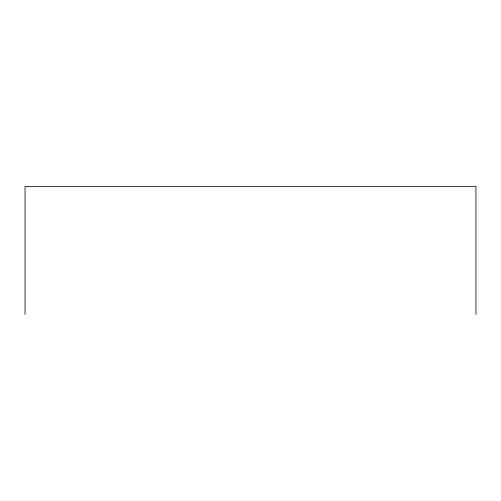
<?xml version="1.0" encoding="UTF-8"?>
<svg xmlns="http://www.w3.org/2000/svg" width="501" height="501" viewBox="0 0 501 501"><rect width="100%" height="100%" fill="white"/><g stroke="black" fill="none" stroke-linecap="round" stroke-linejoin="round"><path stroke-width="0.75" d="M475.95 314.428L475.95 186.572L25.05 186.572L25.05 314.428"/></g></svg>
